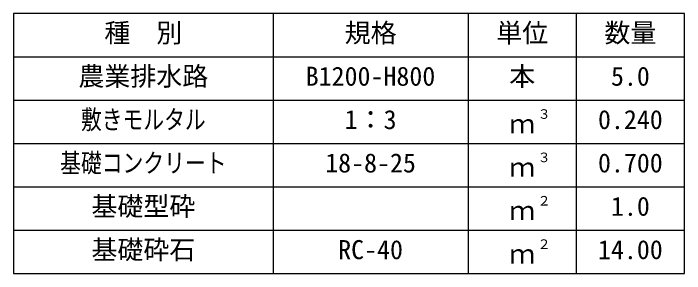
# Model space of a CAD drawing. Units: millimetres, scale not verified. Extents: x -33600 to 33600, y -11880 to 11880.
# Drawn here: x 4293 to 5843, y -3308 to -2708 of the extents above; entities that cross this region are included whole.
import ezdxf
from ezdxf.enums import TextEntityAlignment as Align

# ---------------------------------------------------------------- set-up
doc = ezdxf.new("R2010")
doc.units = ezdxf.units.MM
doc.header["$LTSCALE"] = 40
for name, color, linetype, lineweight in [('0-3_HYO', 3, 'Continuous', 25), ('0-4_HYO2', 4, 'Continuous', 25), ('0-7_TXT', 7, 'Continuous', 25)]:
    doc.layers.add(name, color=color, linetype=linetype, lineweight=lineweight)
doc.styles.add('ＭＳ ゴシック', font='')
doc.styles.get('ＭＳ ゴシック').set_extended_font_data('MS Gothic')

msp = doc.modelspace()

# ---------------------------------------------------------------- linework, layer by layer
at = {"layer": '0-3_HYO'}
for p, q in [((4893.16, -2708.05), (4893.16, -3308.05)), ((5343.16, -2708.05), (5343.16, -3308.05)), ((5593.16, -2708.05), (5593.16, -3308.05)), ((4293.16, -2808.05), (5843.16, -2808.05))]:
    msp.add_line(p, q, dxfattribs=at)
msp.add_lwpolyline([(4293.16, -3308.05), (5843.16, -3308.05), (5843.16, -2708.05), (4293.16, -2708.05)], close=True, dxfattribs=at)
at = {"layer": '0-4_HYO2'}
for p, q in [((4293.16, -2908.05), (5843.16, -2908.05)), ((4293.16, -3008.05), (5843.16, -3008.05)), ((4293.16, -3108.05), (5843.16, -3108.05)), ((4293.16, -3208.05), (5843.16, -3208.05))]:
    msp.add_line(p, q, dxfattribs=at)

# ---------------------------------------------------------------- texts
at = {"layer": '0-7_TXT', "style": 'ＭＳ ゴシック'}
for s, height, p in [('種\u3000別', 43.99, (4503.16, -2788.05)), ('規格', 43.99, (5058.16, -2788.05)), ('単位', 43.99, (5408.16, -2788.05)), ('数量', 43.99, (5658.16, -2788.05)), ('農業排水路', 43.99, (4443.16, -2888.05)), ('B1200-H800', 43.99, (4968.16, -2888.05)), ('本', 43.99, (5438.16, -2888.05)), ('5.0', 43.99, (5673.16, -2888.05)), ('３', 21.99, (5503.7, -2957.68)), ('1：3', 43.99, (5058.16, -2988.05)), ('0.240', 43.99, (5643.16, -2988.05)), ('ｍ', 43.99, (5438.16, -2998.05)), ('18-8-25', 43.99, (5013.16, -3088.05)), ('３', 21.99, (5503.7, -3057.68)), ('0.700', 43.99, (5643.16, -3088.05)), ('ｍ', 43.99, (5438.16, -3098.05)), ('基礎型砕', 43.99, (4473.16, -3188.05)), ('２', 21.99, (5503.7, -3157.68)), ('1.0', 43.99, (5673.16, -3188.05)), ('ｍ', 43.99, (5438.16, -3198.05)), ('基礎砕石', 43.99, (4473.16, -3288.05)), ('RC-40', 43.99, (5043.16, -3288.05)), ('２', 21.99, (5503.7, -3257.68)), ('14.00', 43.99, (5643.16, -3288.05)), ('ｍ', 43.99, (5438.16, -3298.05))]:
    msp.add_text(s, height=height, dxfattribs=at).set_placement(p, align=Align.BOTTOM_LEFT)
at = {"layer": '0-7_TXT', "style": 'ＭＳ ゴシック', "width": 0.8}
for s, p in [('敷きモルタル', (4449.16, -2988.05)), ('基礎コンクリート', (4401.16, -3088.05))]:
    msp.add_text(s, height=43.99, dxfattribs=at).set_placement(p, align=Align.BOTTOM_LEFT)

doc.saveas('drawing.dxf')
